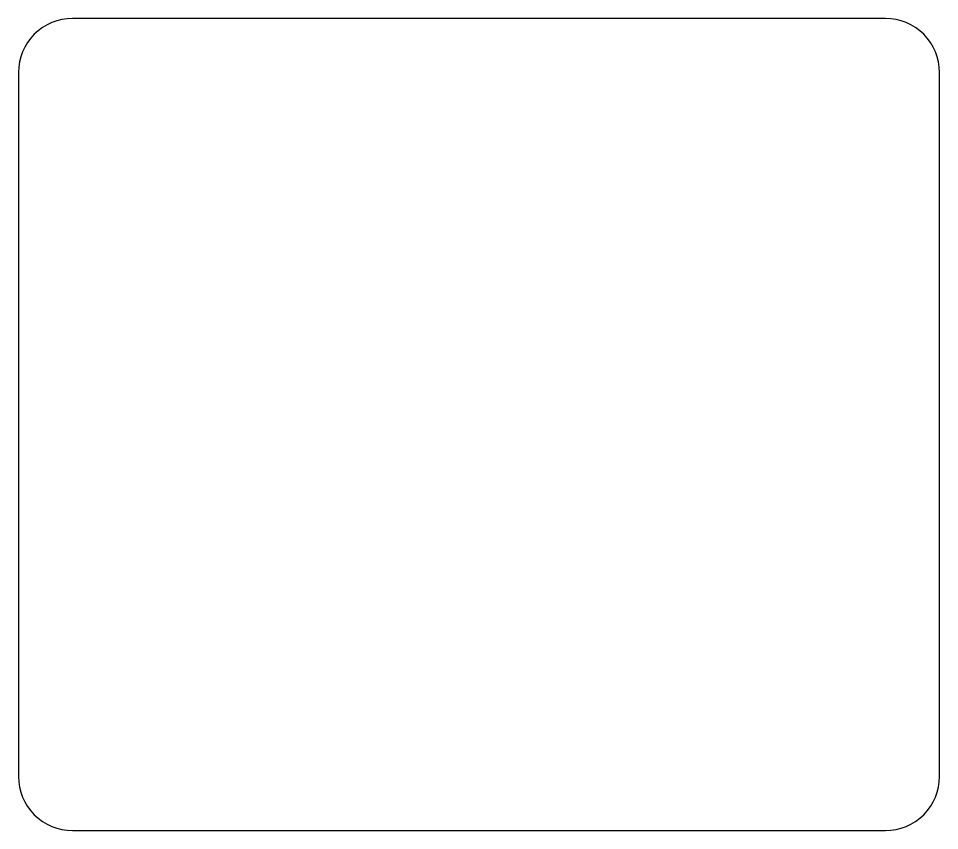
# Model space of a CAD drawing. Header units: millimetres. Extents: x 0 to 85, y 0 to 75.
import ezdxf

# ---------------------------------------------------------------- set-up
doc = ezdxf.new("R2010")
doc.units = ezdxf.units.MM

msp = doc.modelspace()

# ---------------------------------------------------------------- linework, layer by layer
msp.add_lwpolyline([(5, 0), (80, 0, 0.414214), (85, 5), (85, 70, 0.414214), (80, 75), (5, 75, 0.414214), (0, 70), (0, 5, 0.414214)], format="xyb", close=True)

doc.saveas('drawing.dxf')
